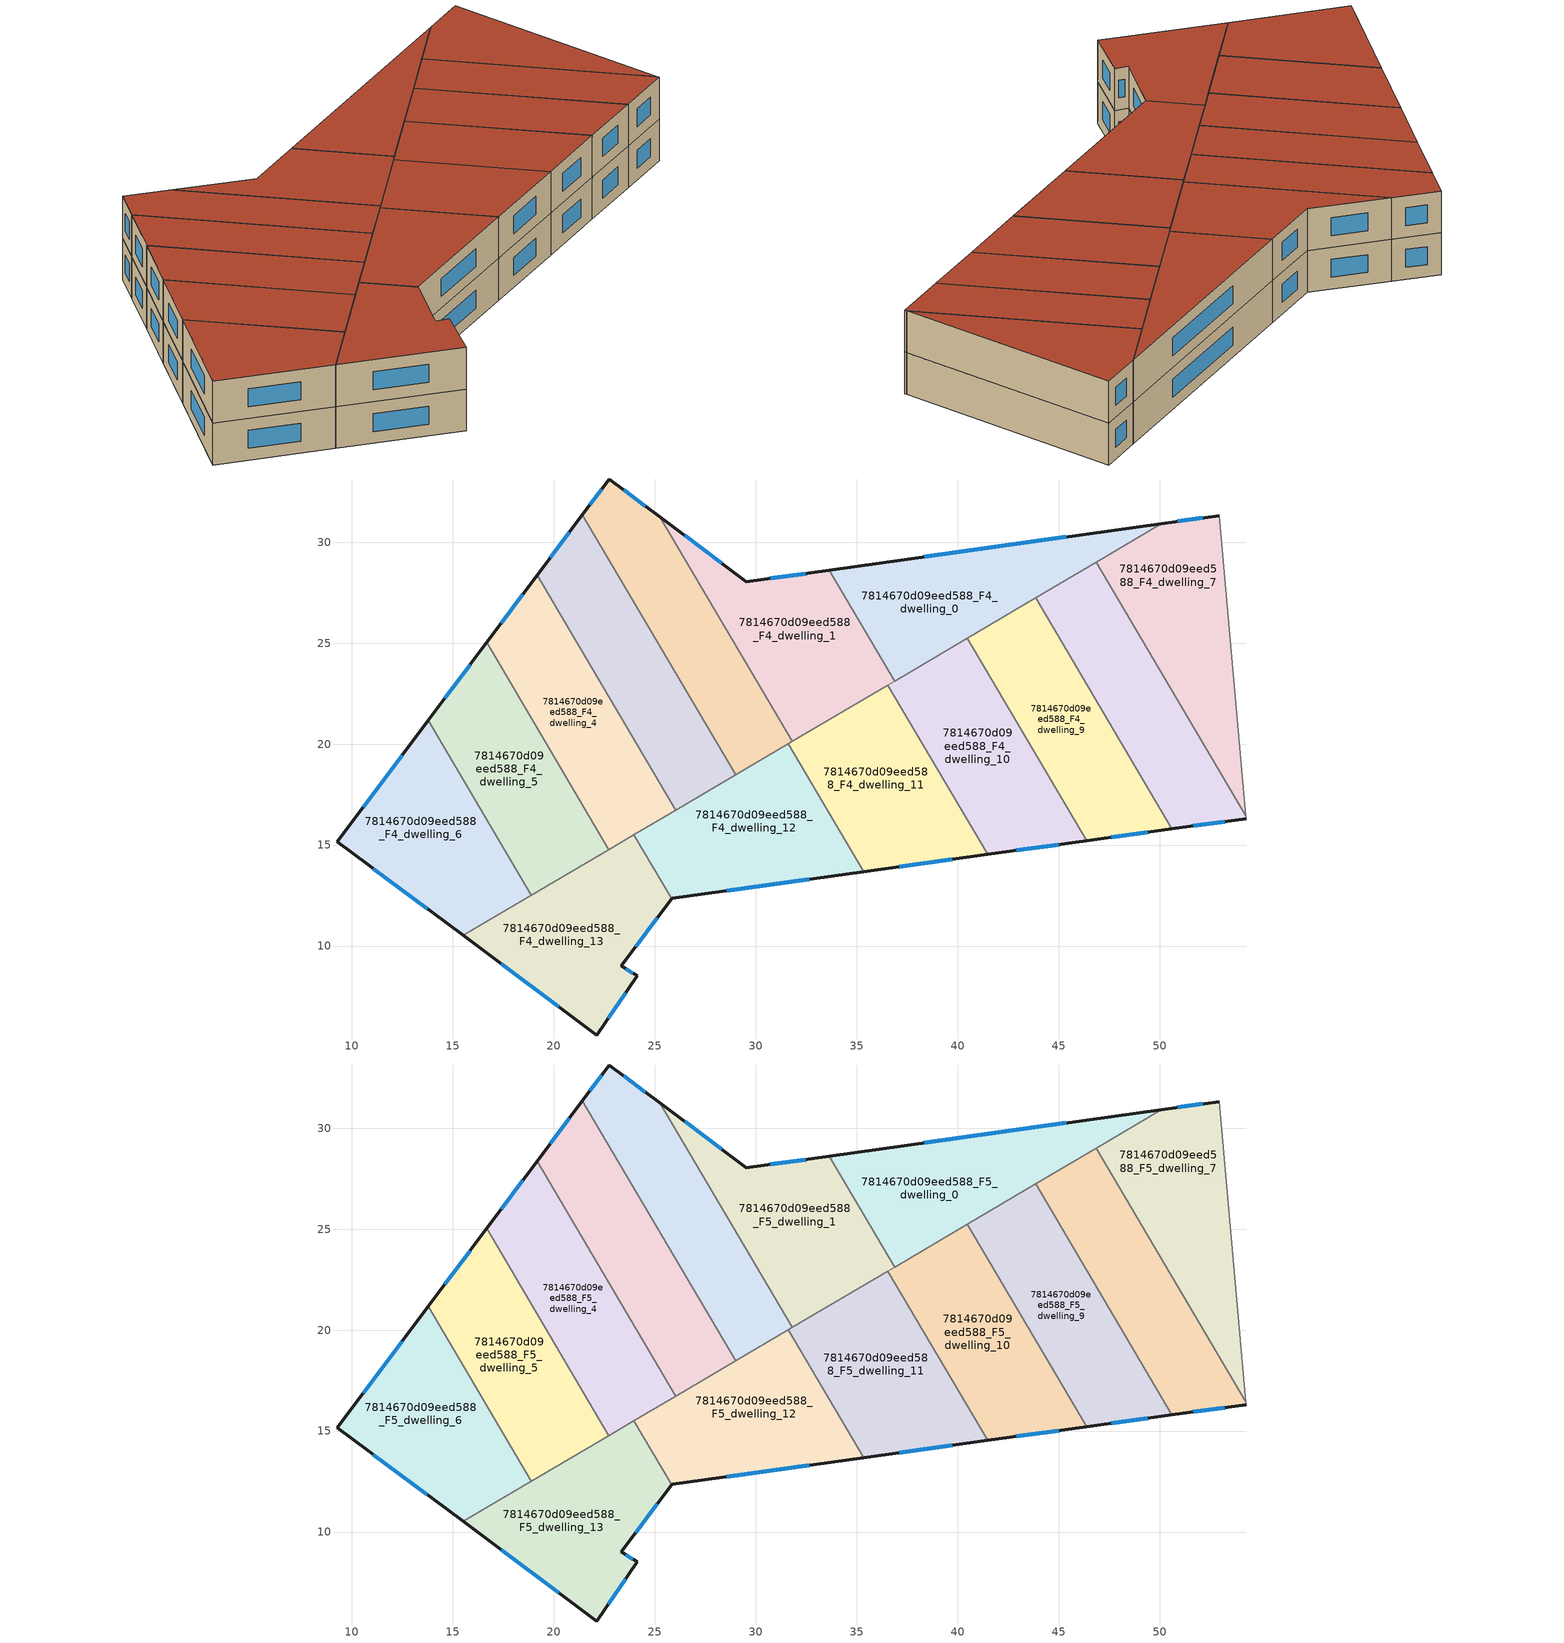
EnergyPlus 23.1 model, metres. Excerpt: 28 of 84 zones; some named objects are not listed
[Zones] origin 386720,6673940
7814670d09eed588_F4_dwelling_0
 floor to 7814670d09eed588_F3_dwelling_0 (EU_floor_Construction): 50.09,30.92 36.88,23.12 33.64,28.62 z12
 wall outside (EU_wall_Construction): 50.09,30.92 33.64,28.62 z12:15
 wall to 7814670d09eed588_F4_dwelling_1 (EU_wall_Construction): 33.64,28.62 36.88,23.12 z12:15
 wall to 7814670d09eed588_F4_dwelling_10 (EU_wall_Construction): 36.88,23.12 40.48,25.25 z12:15
 wall to 7814670d09eed588_F4_dwelling_7 (EU_wall_Construction): 46.87,29.02 50.09,30.92 z12:15
 wall to 7814670d09eed588_F4_dwelling_8 (EU_wall_Construction): 43.86,27.25 46.87,29.02 z12:15
 wall to 7814670d09eed588_F4_dwelling_9 (EU_wall_Construction): 40.48,25.25 43.86,27.25 z12:15
 window (EU_Window_Construction): 45.39,30.26 38.34,29.27 z12.86:14.14
7814670d09eed588_F4_dwelling_1
 floor to 7814670d09eed588_F3_dwelling_1 (EU_floor_Construction): 33.64,28.62 36.88,23.12 31.81,20.14 25.25,31.25 29.54,28.04 z12
 wall outside (EU_wall_Construction): 33.64,28.62 29.54,28.04 25.25,31.25 z12:15
 wall to 7814670d09eed588_F4_dwelling_2 (EU_wall_Construction): 25.25,31.25 31.81,20.14 z12:15
 wall to 7814670d09eed588_F4_dwelling_11 (EU_wall_Construction): 31.81,20.14 36.54,22.93 z12:15
 wall to 7814670d09eed588_F4_dwelling_10 (EU_wall_Construction): 36.55,22.93 36.88,23.12 z12:15
 window (EU_Window_Construction): 28.32,28.96 26.48,30.34 / 32.47,28.45 30.71,28.21 z12.86:14.14
7814670d09eed588_F4_dwelling_10
 floor to 7814670d09eed588_F3_dwelling_10 (EU_floor_Construction): 40.48,25.25 46.4,15.22 41.49,14.54 36.54,22.93 z12
 wall outside (EU_wall_Construction): 41.49,14.54 46.4,15.22 z12:15
 wall to 7814670d09eed588_F4_dwelling_11 (EU_wall_Construction): 36.54,22.93 41.49,14.54 z12:15
 wall to 7814670d09eed588_F4_dwelling_9 (EU_wall_Construction): 46.4,15.22 40.48,25.25 z12:15
 window (EU_Window_Construction): 42.9,14.73 45,15.02 z12.86:14.14
7814670d09eed588_F4_dwelling_11
 floor to 7814670d09eed588_F3_dwelling_11 (EU_floor_Construction): 36.54,22.93 41.49,14.54 35.36,13.69 31.62,20.02 z12
 wall outside (EU_wall_Construction): 35.36,13.69 41.49,14.54 z12:15
 wall to 7814670d09eed588_F4_dwelling_12 (EU_wall_Construction): 31.62,20.02 35.36,13.69 z12:15
 wall to 7814670d09eed588_F4_dwelling_2 (EU_wall_Construction): 31.81,20.14 31.62,20.02 z12:15
 window (EU_Window_Construction): 37.11,13.93 39.74,14.3 z12.86:14.14
7814670d09eed588_F4_dwelling_12
 floor to 7814670d09eed588_F3_dwelling_12 (EU_floor_Construction): 31.62,20.02 35.36,13.69 25.86,12.37 25.83,12.34 23.96,15.51 z12
 wall outside (EU_wall_Construction): 25.83,12.34 25.86,12.37 35.36,13.69 z12:15
 wall to 7814670d09eed588_F4_dwelling_13 (EU_wall_Construction): 23.96,15.51 25.83,12.34 z12:15
 wall to 7814670d09eed588_F4_dwelling_3 (EU_wall_Construction): 29,18.48 26.04,16.73 z12:15
 wall to 7814670d09eed588_F4_dwelling_2 (EU_wall_Construction): 31.62,20.02 29,18.48 z12:15
 wall to 7814670d09eed588_F4_dwelling_4 (EU_wall_Construction): 26.04,16.73 23.96,15.51 z12:15
 window (EU_Window_Construction): 28.57,12.75 32.64,13.31 z12.86:14.14
7814670d09eed588_F4_dwelling_13
 floor to 7814670d09eed588_F3_dwelling_13 (EU_floor_Construction): 23.96,15.51 25.83,12.34 23.35,9.02 24.13,8.52 22.14,5.59 15.51,10.52 z12
 wall outside (EU_wall_Construction): 15.51,10.52 22.14,5.59 24.13,8.52 23.35,9.02 25.83,12.34 z12:15
 wall to 7814670d09eed588_F4_dwelling_5 (EU_wall_Construction): 22.73,14.78 18.89,12.52 z12:15
 wall to 7814670d09eed588_F4_dwelling_6 (EU_wall_Construction): 18.89,12.52 15.51,10.52 z12:15
 wall to 7814670d09eed588_F4_dwelling_4 (EU_wall_Construction): 23.96,15.51 22.73,14.78 z12:15
 window (EU_Window_Construction): 24.06,9.97 25.12,11.39 / 23.91,8.66 23.57,8.88 / 22.71,6.43 23.56,7.69 / 17.41,9.11 20.24,7 z12.86:14.14
7814670d09eed588_F4_dwelling_2
 floor to 7814670d09eed588_F3_dwelling_2 (EU_floor_Construction): 25.25,31.25 31.81,20.14 29,18.48 21.41,31.35 22.74,33.13 z12
 wall outside (EU_wall_Construction): 25.25,31.25 22.74,33.13 21.41,31.35 z12:15
 wall to 7814670d09eed588_F4_dwelling_3 (EU_wall_Construction): 21.41,31.35 29,18.48 z12:15
 window (EU_Window_Construction): 22.36,32.62 21.79,31.86 / 24.53,31.79 23.46,32.6 z12.86:14.14
7814670d09eed588_F4_dwelling_3
 floor to 7814670d09eed588_F3_dwelling_3 (EU_floor_Construction): 21.41,31.35 29,18.48 26.04,16.73 19.17,28.37 z12
 wall outside (EU_wall_Construction): 21.41,31.35 19.17,28.37 z12:15
 wall to 7814670d09eed588_F4_dwelling_4 (EU_wall_Construction): 19.17,28.37 26.04,16.73 z12:15
 window (EU_Window_Construction): 20.77,30.5 19.81,29.22 z12.86:14.14
7814670d09eed588_F4_dwelling_4
 floor to 7814670d09eed588_F3_dwelling_4 (EU_floor_Construction): 19.17,28.37 26.04,16.73 22.73,14.78 16.68,25.04 z12
 wall outside (EU_wall_Construction): 19.17,28.37 16.68,25.04 z12:15
 wall to 7814670d09eed588_F4_dwelling_5 (EU_wall_Construction): 16.68,25.04 22.73,14.78 z12:15
 window (EU_Window_Construction): 18.46,27.42 17.39,25.99 z12.86:14.14
7814670d09eed588_F4_dwelling_5
 floor to 7814670d09eed588_F3_dwelling_5 (EU_floor_Construction): 16.68,25.04 22.73,14.78 18.89,12.52 13.78,21.18 z12
 wall outside (EU_wall_Construction): 16.68,25.04 13.78,21.18 z12:15
 wall to 7814670d09eed588_F4_dwelling_6 (EU_wall_Construction): 13.78,21.18 18.89,12.52 z12:15
 window (EU_Window_Construction): 15.85,23.93 14.61,22.28 z12.86:14.14
7814670d09eed588_F4_dwelling_6
 floor to 7814670d09eed588_F3_dwelling_6 (EU_floor_Construction): 13.78,21.18 18.89,12.52 15.51,10.52 9.28,15.17 z12
 wall outside (EU_wall_Construction): 13.78,21.18 9.28,15.17 15.51,10.52 z12:15
 window (EU_Window_Construction): 11.06,13.84 13.73,11.85 / 12.5,19.46 10.57,16.88 z12.86:14.14
7814670d09eed588_F4_dwelling_7
 floor to 7814670d09eed588_F3_dwelling_7 (EU_floor_Construction): 52.96,31.32 54.28,16.45 46.87,29.02 50.09,30.92 z12
 wall outside (EU_wall_Construction): 52.96,31.32 50.09,30.92 z12:15
 wall to 7814670d09eed588_F4_dwelling_8 (EU_wall_Construction): 46.87,29.02 54.28,16.45 z12:15
 wall adiabatic (EU_wall_Construction): 54.28,16.45 52.96,31.32 z12:15
 window (EU_Window_Construction): 52.14,31.21 50.91,31.04 z12.86:14.14
7814670d09eed588_F4_dwelling_8
 floor to 7814670d09eed588_F3_dwelling_8 (EU_floor_Construction): 46.87,29.02 54.28,16.45 54.29,16.31 50.61,15.8 43.86,27.25 z12
 wall outside (EU_wall_Construction): 50.61,15.8 54.29,16.31 z12:15
 wall to 7814670d09eed588_F4_dwelling_9 (EU_wall_Construction): 43.86,27.25 50.61,15.8 z12:15
 wall adiabatic (EU_wall_Construction): 54.29,16.31 54.28,16.45 z12:15
 window (EU_Window_Construction): 51.66,15.95 53.24,16.17 z12.86:14.14
7814670d09eed588_F4_dwelling_9
 floor to 7814670d09eed588_F3_dwelling_9 (EU_floor_Construction): 43.86,27.25 50.61,15.8 46.4,15.22 40.48,25.25 z12
 wall outside (EU_wall_Construction): 46.4,15.22 50.61,15.8 z12:15
 window (EU_Window_Construction): 47.6,15.39 49.41,15.64 z12.86:14.14
7814670d09eed588_F5_dwelling_0
 floor to 7814670d09eed588_F4_dwelling_0 (EU_floor_Construction): 50.09,30.92 36.88,23.12 33.64,28.62 z15
 wall outside (EU_wall_Construction): 50.09,30.92 33.64,28.62 z15:18
 wall to 7814670d09eed588_F5_dwelling_1 (EU_wall_Construction): 33.64,28.62 36.88,23.12 z15:18
 wall to 7814670d09eed588_F5_dwelling_10 (EU_wall_Construction): 36.88,23.12 40.48,25.25 z15:18
 wall to 7814670d09eed588_F5_dwelling_7 (EU_wall_Construction): 46.87,29.02 50.09,30.92 z15:18
 wall to 7814670d09eed588_F5_dwelling_8 (EU_wall_Construction): 43.86,27.25 46.87,29.02 z15:18
 wall to 7814670d09eed588_F5_dwelling_9 (EU_wall_Construction): 40.48,25.25 43.86,27.25 z15:18
 window (EU_Window_Construction): 45.39,30.26 38.34,29.27 z15.86:17.14
 roof outside (EU_roof_Construction): 50.09,30.92 33.64,28.62 36.88,23.12 z18
7814670d09eed588_F5_dwelling_1
 floor to 7814670d09eed588_F4_dwelling_1 (EU_floor_Construction): 33.64,28.62 36.88,23.12 31.81,20.14 25.25,31.25 29.54,28.04 z15
 wall outside (EU_wall_Construction): 33.64,28.62 29.54,28.04 25.25,31.25 z15:18
 wall to 7814670d09eed588_F5_dwelling_2 (EU_wall_Construction): 25.25,31.25 31.81,20.14 z15:18
 wall to 7814670d09eed588_F5_dwelling_11 (EU_wall_Construction): 31.81,20.14 36.54,22.93 z15:18
 wall to 7814670d09eed588_F5_dwelling_10 (EU_wall_Construction): 36.55,22.93 36.88,23.12 z15:18
 window (EU_Window_Construction): 28.32,28.96 26.48,30.34 / 32.47,28.45 30.71,28.21 z15.86:17.14
 roof outside (EU_roof_Construction): 36.88,23.12 33.64,28.62 29.54,28.04 25.25,31.25 31.81,20.14 z18
7814670d09eed588_F5_dwelling_10
 floor to 7814670d09eed588_F4_dwelling_10 (EU_floor_Construction): 40.48,25.25 46.4,15.22 41.49,14.54 36.54,22.93 z15
 wall outside (EU_wall_Construction): 41.49,14.54 46.4,15.22 z15:18
 wall to 7814670d09eed588_F5_dwelling_11 (EU_wall_Construction): 36.54,22.93 41.49,14.54 z15:18
 wall to 7814670d09eed588_F5_dwelling_9 (EU_wall_Construction): 46.4,15.22 40.48,25.25 z15:18
 window (EU_Window_Construction): 42.9,14.73 45,15.02 z15.86:17.14
 roof outside (EU_roof_Construction): 46.4,15.22 40.48,25.25 36.54,22.93 41.49,14.54 z18
7814670d09eed588_F5_dwelling_11
 floor to 7814670d09eed588_F4_dwelling_11 (EU_floor_Construction): 36.54,22.93 41.49,14.54 35.36,13.69 31.62,20.02 z15
 wall outside (EU_wall_Construction): 35.36,13.69 41.49,14.54 z15:18
 wall to 7814670d09eed588_F5_dwelling_12 (EU_wall_Construction): 31.62,20.02 35.36,13.69 z15:18
 wall to 7814670d09eed588_F5_dwelling_2 (EU_wall_Construction): 31.81,20.14 31.62,20.02 z15:18
 window (EU_Window_Construction): 37.11,13.93 39.74,14.3 z15.86:17.14
 roof outside (EU_roof_Construction): 41.49,14.54 36.54,22.93 31.62,20.02 35.36,13.69 z18
7814670d09eed588_F5_dwelling_12
 floor to 7814670d09eed588_F4_dwelling_12 (EU_floor_Construction): 31.62,20.02 35.36,13.69 25.86,12.37 25.83,12.34 23.96,15.51 z15
 wall outside (EU_wall_Construction): 25.83,12.34 25.86,12.37 35.36,13.69 z15:18
 wall to 7814670d09eed588_F5_dwelling_13 (EU_wall_Construction): 23.96,15.51 25.83,12.34 z15:18
 wall to 7814670d09eed588_F5_dwelling_3 (EU_wall_Construction): 29,18.48 26.04,16.73 z15:18
 wall to 7814670d09eed588_F5_dwelling_2 (EU_wall_Construction): 31.62,20.02 29,18.48 z15:18
 wall to 7814670d09eed588_F5_dwelling_4 (EU_wall_Construction): 26.04,16.73 23.96,15.51 z15:18
 window (EU_Window_Construction): 28.57,12.75 32.64,13.31 z15.86:17.14
 roof outside (EU_roof_Construction): 35.36,13.69 31.62,20.02 23.96,15.51 25.83,12.34 25.86,12.37 z18
7814670d09eed588_F5_dwelling_13
 floor to 7814670d09eed588_F4_dwelling_13 (EU_floor_Construction): 23.96,15.51 25.83,12.34 23.35,9.02 24.13,8.52 22.14,5.59 15.51,10.52 z15
 wall outside (EU_wall_Construction): 15.51,10.52 22.14,5.59 24.13,8.52 23.35,9.02 25.83,12.34 z15:18
 wall to 7814670d09eed588_F5_dwelling_5 (EU_wall_Construction): 22.73,14.78 18.89,12.52 z15:18
 wall to 7814670d09eed588_F5_dwelling_6 (EU_wall_Construction): 18.89,12.52 15.51,10.52 z15:18
 wall to 7814670d09eed588_F5_dwelling_4 (EU_wall_Construction): 23.96,15.51 22.73,14.78 z15:18
 window (EU_Window_Construction): 24.06,9.97 25.12,11.39 / 23.91,8.66 23.57,8.88 / 22.71,6.43 23.56,7.69 / 17.41,9.11 20.24,7 z15.86:17.14
 roof outside (EU_roof_Construction): 24.13,8.52 23.35,9.02 25.83,12.34 23.96,15.51 15.51,10.52 22.14,5.59 z18
7814670d09eed588_F5_dwelling_2
 floor to 7814670d09eed588_F4_dwelling_2 (EU_floor_Construction): 25.25,31.25 31.81,20.14 29,18.48 21.41,31.35 22.74,33.13 z15
 wall outside (EU_wall_Construction): 25.25,31.25 22.74,33.13 21.41,31.35 z15:18
 wall to 7814670d09eed588_F5_dwelling_3 (EU_wall_Construction): 21.41,31.35 29,18.48 z15:18
 window (EU_Window_Construction): 22.36,32.62 21.79,31.86 / 24.53,31.79 23.46,32.6 z15.86:17.14
 roof outside (EU_roof_Construction): 31.81,20.14 25.25,31.25 22.74,33.13 21.41,31.35 29,18.48 z18
7814670d09eed588_F5_dwelling_3
 floor to 7814670d09eed588_F4_dwelling_3 (EU_floor_Construction): 21.41,31.35 29,18.48 26.04,16.73 19.17,28.37 z15
 wall outside (EU_wall_Construction): 21.41,31.35 19.17,28.37 z15:18
 wall to 7814670d09eed588_F5_dwelling_4 (EU_wall_Construction): 19.17,28.37 26.04,16.73 z15:18
 window (EU_Window_Construction): 20.77,30.5 19.81,29.22 z15.86:17.14
 roof outside (EU_roof_Construction): 29,18.48 21.41,31.35 19.17,28.37 26.04,16.73 z18
7814670d09eed588_F5_dwelling_4
 floor to 7814670d09eed588_F4_dwelling_4 (EU_floor_Construction): 19.17,28.37 26.04,16.73 22.73,14.78 16.68,25.04 z15
 wall outside (EU_wall_Construction): 19.17,28.37 16.68,25.04 z15:18
 wall to 7814670d09eed588_F5_dwelling_5 (EU_wall_Construction): 16.68,25.04 22.73,14.78 z15:18
 window (EU_Window_Construction): 18.46,27.42 17.39,25.99 z15.86:17.14
 roof outside (EU_roof_Construction): 26.04,16.73 19.17,28.37 16.68,25.04 22.73,14.78 z18
7814670d09eed588_F5_dwelling_5
 floor to 7814670d09eed588_F4_dwelling_5 (EU_floor_Construction): 16.68,25.04 22.73,14.78 18.89,12.52 13.78,21.18 z15
 wall outside (EU_wall_Construction): 16.68,25.04 13.78,21.18 z15:18
 wall to 7814670d09eed588_F5_dwelling_6 (EU_wall_Construction): 13.78,21.18 18.89,12.52 z15:18
 window (EU_Window_Construction): 15.85,23.93 14.61,22.28 z15.86:17.14
 roof outside (EU_roof_Construction): 22.73,14.78 16.68,25.04 13.78,21.18 18.89,12.52 z18
7814670d09eed588_F5_dwelling_6
 floor to 7814670d09eed588_F4_dwelling_6 (EU_floor_Construction): 13.78,21.18 18.89,12.52 15.51,10.52 9.28,15.17 z15
 wall outside (EU_wall_Construction): 13.78,21.18 9.28,15.17 15.51,10.52 z15:18
 window (EU_Window_Construction): 11.06,13.84 13.73,11.85 / 12.5,19.46 10.57,16.88 z15.86:17.14
 roof outside (EU_roof_Construction): 18.89,12.52 13.78,21.18 9.28,15.17 15.51,10.52 z18
7814670d09eed588_F5_dwelling_7
 floor to 7814670d09eed588_F4_dwelling_7 (EU_floor_Construction): 52.96,31.32 54.28,16.45 46.87,29.02 50.09,30.92 z15
 wall outside (EU_wall_Construction): 52.96,31.32 50.09,30.92 z15:18
 wall to 7814670d09eed588_F5_dwelling_8 (EU_wall_Construction): 46.87,29.02 54.28,16.45 z15:18
 wall adiabatic (EU_wall_Construction): 54.28,16.45 52.96,31.32 z15:18
 window (EU_Window_Construction): 52.14,31.21 50.91,31.04 z15.86:17.14
 roof outside (EU_roof_Construction): 54.28,16.45 52.96,31.32 50.09,30.92 46.87,29.02 z18
7814670d09eed588_F5_dwelling_8
 floor to 7814670d09eed588_F4_dwelling_8 (EU_floor_Construction): 46.87,29.02 54.28,16.45 54.29,16.31 50.61,15.8 43.86,27.25 z15
 wall outside (EU_wall_Construction): 50.61,15.8 54.29,16.31 z15:18
 wall to 7814670d09eed588_F5_dwelling_9 (EU_wall_Construction): 43.86,27.25 50.61,15.8 z15:18
 wall adiabatic (EU_wall_Construction): 54.29,16.31 54.28,16.45 z15:18
 window (EU_Window_Construction): 51.66,15.95 53.24,16.17 z15.86:17.14
 roof outside (EU_roof_Construction): 54.29,16.31 54.28,16.45 46.87,29.02 43.86,27.25 50.61,15.8 z18
7814670d09eed588_F5_dwelling_9
 floor to 7814670d09eed588_F4_dwelling_9 (EU_floor_Construction): 43.86,27.25 50.61,15.8 46.4,15.22 40.48,25.25 z15
 wall outside (EU_wall_Construction): 46.4,15.22 50.61,15.8 z15:18
 window (EU_Window_Construction): 47.6,15.39 49.41,15.64 z15.86:17.14
 roof outside (EU_roof_Construction): 50.61,15.8 43.86,27.25 40.48,25.25 46.4,15.22 z18
[Building]
EU S2 Campaign: North Axis=0; Terrain=City; Solar Distribution=FullExterior
[Site:Location]
Helsinki-Vantaa.AP: Latitude=60.317; Longitude=24.963; Time Zone=2; Elevation=54.6
[SizingPeriod:WeatherFileDays]
AnnualSizingPeriod: Begin Month=1; Begin Day of Month=1; End Month=12; End Day of Month=31; Day of Week for Start Day=Monday; Use Weather File Daylight Saving Period=No; Use Weather File Rain and Snow Indicators=No
[MATERIAL]
EU_InternalMass_Material: Roughness=MediumRough; Thickness=0.1; Conductivity=1; Density=1800; Specific Heat=900; Thermal Absorptance=0.9; Solar Absorptance=0.7; Visible Absorptance=0.7
[MATERIAL:NOMASS] Roughness=MediumRough; Thermal Absorptance=0.9; Solar Absorptance=0.7; Visible Absorptance=0.7
Name | Thermal Resistance
EU_wall_NoMass | 1.10183
EU_roof_NoMass; EU_floor_NoMass | 1.70606
[WINDOWMATERIAL:SIMPLEGLAZINGSYSTEM]
EU_Window_SimpleGlazing: UFactor=3.11035; Solar Heat Gain Coefficient=0.8; Visible Transmittance=0.8
[CONSTRUCTION]
EU_wall_Construction: EU_wall_NoMass
EU_roof_Construction: EU_roof_NoMass
EU_floor_Construction: EU_floor_NoMass
EU_Window_Construction: EU_Window_SimpleGlazing
EU_InternalMass_Construction: EU_InternalMass_Material
[ZONE] Type=1; Multiplier=1; Ceiling Height=autocalculate; Floor Area=autocalculate; Part of Total Floor Area=Yes
Name | Volume
7814670d09eed588_F4_dwelling_0; 7814670d09eed588_F5_dwelling_0; 7814670d09eed588_F4_dwelling_3; 7814670d09eed588_F5_dwelling_3; 7814670d09eed588_F4_dwelling_7; 7814670d09eed588_F5_dwelling_7; 7814670d09eed588_F4_dwelling_9; 7814670d09eed588_F5_dwelling_9 | 146.71
7814670d09eed588_F4_dwelling_1; 7814670d09eed588_F5_dwelling_1 | 146.712
7814670d09eed588_F4_dwelling_10; 7814670d09eed588_F5_dwelling_10 | 146.72
7814670d09eed588_F4_dwelling_11; 7814670d09eed588_F5_dwelling_11; 7814670d09eed588_F4_dwelling_12; 7814670d09eed588_F5_dwelling_12 | 146.706
7814670d09eed588_F4_dwelling_13; 7814670d09eed588_F5_dwelling_13 | 146.698
7814670d09eed588_F4_dwelling_2; 7814670d09eed588_F5_dwelling_2 | 146.734
7814670d09eed588_F4_dwelling_4; 7814670d09eed588_F5_dwelling_4 | 146.689
7814670d09eed588_F4_dwelling_5; 7814670d09eed588_F5_dwelling_5 | 146.711
7814670d09eed588_F4_dwelling_6; 7814670d09eed588_F5_dwelling_6 | 146.733
7814670d09eed588_F4_dwelling_8; 7814670d09eed588_F5_dwelling_8 | 146.687
[INTERNALMASS] Construction=EU_InternalMass_Construction
Name | Zone or ZoneList | Surface Area
7814670d09eed588_F4_dwelling_0_EU_InternalMass | 7814670d09eed588_F4_dwelling_0 | 48.9035
7814670d09eed588_F4_dwelling_1_EU_InternalMass | 7814670d09eed588_F4_dwelling_1 | 48.9041
7814670d09eed588_F4_dwelling_2_EU_InternalMass | 7814670d09eed588_F4_dwelling_2 | 48.9112
7814670d09eed588_F4_dwelling_3_EU_InternalMass | 7814670d09eed588_F4_dwelling_3 | 48.9034
7814670d09eed588_F4_dwelling_4_EU_InternalMass | 7814670d09eed588_F4_dwelling_4 | 48.8963
7814670d09eed588_F4_dwelling_5_EU_InternalMass | 7814670d09eed588_F4_dwelling_5 | 48.9037
7814670d09eed588_F4_dwelling_6_EU_InternalMass | 7814670d09eed588_F4_dwelling_6 | 48.9109
7814670d09eed588_F4_dwelling_7_EU_InternalMass | 7814670d09eed588_F4_dwelling_7 | 48.9032
7814670d09eed588_F4_dwelling_8_EU_InternalMass | 7814670d09eed588_F4_dwelling_8 | 48.8957
7814670d09eed588_F4_dwelling_9_EU_InternalMass | 7814670d09eed588_F4_dwelling_9 | 48.9032
7814670d09eed588_F4_dwelling_10_EU_InternalMass | 7814670d09eed588_F4_dwelling_10 | 48.9065
7814670d09eed588_F4_dwelling_11_EU_InternalMass | 7814670d09eed588_F4_dwelling_11 | 48.9019
7814670d09eed588_F4_dwelling_12_EU_InternalMass | 7814670d09eed588_F4_dwelling_12 | 48.9023
7814670d09eed588_F4_dwelling_13_EU_InternalMass | 7814670d09eed588_F4_dwelling_13 | 48.8988
7814670d09eed588_F5_dwelling_0_EU_InternalMass | 7814670d09eed588_F5_dwelling_0 | 48.9035
7814670d09eed588_F5_dwelling_1_EU_InternalMass | 7814670d09eed588_F5_dwelling_1 | 48.9041
7814670d09eed588_F5_dwelling_2_EU_InternalMass | 7814670d09eed588_F5_dwelling_2 | 48.9112
7814670d09eed588_F5_dwelling_3_EU_InternalMass | 7814670d09eed588_F5_dwelling_3 | 48.9034
7814670d09eed588_F5_dwelling_4_EU_InternalMass | 7814670d09eed588_F5_dwelling_4 | 48.8963
7814670d09eed588_F5_dwelling_5_EU_InternalMass | 7814670d09eed588_F5_dwelling_5 | 48.9037
7814670d09eed588_F5_dwelling_6_EU_InternalMass | 7814670d09eed588_F5_dwelling_6 | 48.9109
7814670d09eed588_F5_dwelling_7_EU_InternalMass | 7814670d09eed588_F5_dwelling_7 | 48.9032
7814670d09eed588_F5_dwelling_8_EU_InternalMass | 7814670d09eed588_F5_dwelling_8 | 48.8957
7814670d09eed588_F5_dwelling_9_EU_InternalMass | 7814670d09eed588_F5_dwelling_9 | 48.9032
7814670d09eed588_F5_dwelling_10_EU_InternalMass | 7814670d09eed588_F5_dwelling_10 | 48.9065
7814670d09eed588_F5_dwelling_11_EU_InternalMass | 7814670d09eed588_F5_dwelling_11 | 48.9019
7814670d09eed588_F5_dwelling_12_EU_InternalMass | 7814670d09eed588_F5_dwelling_12 | 48.9023
7814670d09eed588_F5_dwelling_13_EU_InternalMass | 7814670d09eed588_F5_dwelling_13 | 48.8988
[OTHEREQUIPMENT] Fuel Type=Electricity; Design Level Calculation Method=Watts/Area; Power per Zone Floor Area=1; Fraction Latent=0; Fraction Radiant=0; Fraction Lost=0; Carbon Dioxide Generation Rate=0; EndUse Subcategory=EU_Step8_InternalGains
Name | Zone or ZoneList or Space or SpaceList | Schedule
EU_Step8_InternalGain_7814670d09eed588_F4_dwelling_0_f000 | 7814670d09eed588_F4_dwelling_0 | EU_Step8_GainSchedule_7814670d09eed588_F4_dwelling_0_f000
EU_Step8_InternalGain_7814670d09eed588_F4_dwelling_1_f000 | 7814670d09eed588_F4_dwelling_1 | EU_Step8_GainSchedule_7814670d09eed588_F4_dwelling_1_f000
EU_Step8_InternalGain_7814670d09eed588_F4_dwelling_2_f000 | 7814670d09eed588_F4_dwelling_2 | EU_Step8_GainSchedule_7814670d09eed588_F4_dwelling_2_f000
EU_Step8_InternalGain_7814670d09eed588_F4_dwelling_3_f000 | 7814670d09eed588_F4_dwelling_3 | EU_Step8_GainSchedule_7814670d09eed588_F4_dwelling_3_f000
EU_Step8_InternalGain_7814670d09eed588_F4_dwelling_4_f000 | 7814670d09eed588_F4_dwelling_4 | EU_Step8_GainSchedule_7814670d09eed588_F4_dwelling_4_f000
EU_Step8_InternalGain_7814670d09eed588_F4_dwelling_5_f000 | 7814670d09eed588_F4_dwelling_5 | EU_Step8_GainSchedule_7814670d09eed588_F4_dwelling_5_f000
EU_Step8_InternalGain_7814670d09eed588_F4_dwelling_6_f000 | 7814670d09eed588_F4_dwelling_6 | EU_Step8_GainSchedule_7814670d09eed588_F4_dwelling_6_f000
EU_Step8_InternalGain_7814670d09eed588_F4_dwelling_7_f000 | 7814670d09eed588_F4_dwelling_7 | EU_Step8_GainSchedule_7814670d09eed588_F4_dwelling_7_f000
EU_Step8_InternalGain_7814670d09eed588_F4_dwelling_8_f000 | 7814670d09eed588_F4_dwelling_8 | EU_Step8_GainSchedule_7814670d09eed588_F4_dwelling_8_f000
EU_Step8_InternalGain_7814670d09eed588_F4_dwelling_9_f000 | 7814670d09eed588_F4_dwelling_9 | EU_Step8_GainSchedule_7814670d09eed588_F4_dwelling_9_f000
EU_Step8_InternalGain_7814670d09eed588_F4_dwelling_10_f000 | 7814670d09eed588_F4_dwelling_10 | EU_Step8_GainSchedule_7814670d09eed588_F4_dwelling_10_f000
EU_Step8_InternalGain_7814670d09eed588_F4_dwelling_11_f000 | 7814670d09eed588_F4_dwelling_11 | EU_Step8_GainSchedule_7814670d09eed588_F4_dwelling_11_f000
EU_Step8_InternalGain_7814670d09eed588_F4_dwelling_12_f000 | 7814670d09eed588_F4_dwelling_12 | EU_Step8_GainSchedule_7814670d09eed588_F4_dwelling_12_f000
EU_Step8_InternalGain_7814670d09eed588_F4_dwelling_13_f000 | 7814670d09eed588_F4_dwelling_13 | EU_Step8_GainSchedule_7814670d09eed588_F4_dwelling_13_f000
EU_Step8_InternalGain_7814670d09eed588_F5_dwelling_0_f000 | 7814670d09eed588_F5_dwelling_0 | EU_Step8_GainSchedule_7814670d09eed588_F5_dwelling_0_f000
EU_Step8_InternalGain_7814670d09eed588_F5_dwelling_1_f000 | 7814670d09eed588_F5_dwelling_1 | EU_Step8_GainSchedule_7814670d09eed588_F5_dwelling_1_f000
EU_Step8_InternalGain_7814670d09eed588_F5_dwelling_2_f000 | 7814670d09eed588_F5_dwelling_2 | EU_Step8_GainSchedule_7814670d09eed588_F5_dwelling_2_f000
EU_Step8_InternalGain_7814670d09eed588_F5_dwelling_3_f000 | 7814670d09eed588_F5_dwelling_3 | EU_Step8_GainSchedule_7814670d09eed588_F5_dwelling_3_f000
EU_Step8_InternalGain_7814670d09eed588_F5_dwelling_4_f000 | 7814670d09eed588_F5_dwelling_4 | EU_Step8_GainSchedule_7814670d09eed588_F5_dwelling_4_f000
EU_Step8_InternalGain_7814670d09eed588_F5_dwelling_5_f000 | 7814670d09eed588_F5_dwelling_5 | EU_Step8_GainSchedule_7814670d09eed588_F5_dwelling_5_f000
EU_Step8_InternalGain_7814670d09eed588_F5_dwelling_6_f000 | 7814670d09eed588_F5_dwelling_6 | EU_Step8_GainSchedule_7814670d09eed588_F5_dwelling_6_f000
EU_Step8_InternalGain_7814670d09eed588_F5_dwelling_7_f000 | 7814670d09eed588_F5_dwelling_7 | EU_Step8_GainSchedule_7814670d09eed588_F5_dwelling_7_f000
EU_Step8_InternalGain_7814670d09eed588_F5_dwelling_8_f000 | 7814670d09eed588_F5_dwelling_8 | EU_Step8_GainSchedule_7814670d09eed588_F5_dwelling_8_f000
EU_Step8_InternalGain_7814670d09eed588_F5_dwelling_9_f000 | 7814670d09eed588_F5_dwelling_9 | EU_Step8_GainSchedule_7814670d09eed588_F5_dwelling_9_f000
EU_Step8_InternalGain_7814670d09eed588_F5_dwelling_10_f000 | 7814670d09eed588_F5_dwelling_10 | EU_Step8_GainSchedule_7814670d09eed588_F5_dwelling_10_f000
EU_Step8_InternalGain_7814670d09eed588_F5_dwelling_11_f000 | 7814670d09eed588_F5_dwelling_11 | EU_Step8_GainSchedule_7814670d09eed588_F5_dwelling_11_f000
EU_Step8_InternalGain_7814670d09eed588_F5_dwelling_12_f000 | 7814670d09eed588_F5_dwelling_12 | EU_Step8_GainSchedule_7814670d09eed588_F5_dwelling_12_f000
EU_Step8_InternalGain_7814670d09eed588_F5_dwelling_13_f000 | 7814670d09eed588_F5_dwelling_13 | EU_Step8_GainSchedule_7814670d09eed588_F5_dwelling_13_f000
[ZONEVENTILATION:DESIGNFLOWRATE] Schedule=EU_AlwaysOn; Design Flow Rate Calculation Method=AirChanges/Hour; Air Changes per Hour=0.756316; Ventilation Type=Natural; Fan Pressure Rise=0; Fan Total Efficiency=1; Constant Term Coefficient=1; Temperature Term Coefficient=0; Velocity Term Coefficient=0; Velocity Squared Term Coefficient=0; Minimum Indoor Temperature=-100; Maximum Indoor Temperature=100; Delta Temperature=-100; Minimum Outdoor Temperature=-100; Maximum Outdoor Temperature=100; Maximum Wind Speed=40
Name | Zone or ZoneList or Space or SpaceList
EU_ConstantAir_7814670d09eed588_F4_dwelling_0 | 7814670d09eed588_F4_dwelling_0
EU_ConstantAir_7814670d09eed588_F4_dwelling_1 | 7814670d09eed588_F4_dwelling_1
EU_ConstantAir_7814670d09eed588_F4_dwelling_2 | 7814670d09eed588_F4_dwelling_2
EU_ConstantAir_7814670d09eed588_F4_dwelling_3 | 7814670d09eed588_F4_dwelling_3
EU_ConstantAir_7814670d09eed588_F4_dwelling_4 | 7814670d09eed588_F4_dwelling_4
EU_ConstantAir_7814670d09eed588_F4_dwelling_5 | 7814670d09eed588_F4_dwelling_5
EU_ConstantAir_7814670d09eed588_F4_dwelling_6 | 7814670d09eed588_F4_dwelling_6
EU_ConstantAir_7814670d09eed588_F4_dwelling_7 | 7814670d09eed588_F4_dwelling_7
EU_ConstantAir_7814670d09eed588_F4_dwelling_8 | 7814670d09eed588_F4_dwelling_8
EU_ConstantAir_7814670d09eed588_F4_dwelling_9 | 7814670d09eed588_F4_dwelling_9
EU_ConstantAir_7814670d09eed588_F4_dwelling_10 | 7814670d09eed588_F4_dwelling_10
EU_ConstantAir_7814670d09eed588_F4_dwelling_11 | 7814670d09eed588_F4_dwelling_11
EU_ConstantAir_7814670d09eed588_F4_dwelling_12 | 7814670d09eed588_F4_dwelling_12
EU_ConstantAir_7814670d09eed588_F4_dwelling_13 | 7814670d09eed588_F4_dwelling_13
EU_ConstantAir_7814670d09eed588_F5_dwelling_0 | 7814670d09eed588_F5_dwelling_0
EU_ConstantAir_7814670d09eed588_F5_dwelling_1 | 7814670d09eed588_F5_dwelling_1
EU_ConstantAir_7814670d09eed588_F5_dwelling_2 | 7814670d09eed588_F5_dwelling_2
EU_ConstantAir_7814670d09eed588_F5_dwelling_3 | 7814670d09eed588_F5_dwelling_3
EU_ConstantAir_7814670d09eed588_F5_dwelling_4 | 7814670d09eed588_F5_dwelling_4
EU_ConstantAir_7814670d09eed588_F5_dwelling_5 | 7814670d09eed588_F5_dwelling_5
EU_ConstantAir_7814670d09eed588_F5_dwelling_6 | 7814670d09eed588_F5_dwelling_6
EU_ConstantAir_7814670d09eed588_F5_dwelling_7 | 7814670d09eed588_F5_dwelling_7
EU_ConstantAir_7814670d09eed588_F5_dwelling_8 | 7814670d09eed588_F5_dwelling_8
EU_ConstantAir_7814670d09eed588_F5_dwelling_9 | 7814670d09eed588_F5_dwelling_9
EU_ConstantAir_7814670d09eed588_F5_dwelling_10 | 7814670d09eed588_F5_dwelling_10
EU_ConstantAir_7814670d09eed588_F5_dwelling_11 | 7814670d09eed588_F5_dwelling_11
EU_ConstantAir_7814670d09eed588_F5_dwelling_12 | 7814670d09eed588_F5_dwelling_12
EU_ConstantAir_7814670d09eed588_F5_dwelling_13 | 7814670d09eed588_F5_dwelling_13
[HVACTEMPLATE:ZONE:IDEALLOADSAIRSYSTEM] System Availability Schedule=EU_AlwaysOn; Maximum Heating Supply Air Temperature=50; Minimum Cooling Supply Air Temperature=13; Maximum Heating Supply Air Humidity Ratio=0.0156; Minimum Cooling Supply Air Humidity Ratio=0.0077; Heating Limit=NoLimit; Cooling Limit=NoLimit; Heating Availability Schedule=EU_AlwaysOn; Cooling Availability Schedule=EU_CoolingOff; Dehumidification Control Type=ConstantSensibleHeatRatio; Cooling Sensible Heat Ratio=0.7; Dehumidification Setpoint=60; Humidification Control Type=None; Humidification Setpoint=30; Outdoor Air Method=None; Outdoor Air Flow Rate per Person=0.00944; Outdoor Air Flow Rate per Zone Floor Area=0; Outdoor Air Flow Rate per Zone=0; Demand Controlled Ventilation Type=None; Outdoor Air Economizer Type=NoEconomizer; Heat Recovery Type=None; Sensible Heat Recovery Effectiveness=0.7; Latent Heat Recovery Effectiveness=0.65
Name | Template Thermostat
7814670d09eed588_F4_dwelling_0 | EU_HeatOnly_7814670d09eed588_F4_dwelling_0
7814670d09eed588_F4_dwelling_1 | EU_HeatOnly_7814670d09eed588_F4_dwelling_1
7814670d09eed588_F4_dwelling_2 | EU_HeatOnly_7814670d09eed588_F4_dwelling_2
7814670d09eed588_F4_dwelling_3 | EU_HeatOnly_7814670d09eed588_F4_dwelling_3
7814670d09eed588_F4_dwelling_4 | EU_HeatOnly_7814670d09eed588_F4_dwelling_4
7814670d09eed588_F4_dwelling_5 | EU_HeatOnly_7814670d09eed588_F4_dwelling_5
7814670d09eed588_F4_dwelling_6 | EU_HeatOnly_7814670d09eed588_F4_dwelling_6
7814670d09eed588_F4_dwelling_7 | EU_HeatOnly_7814670d09eed588_F4_dwelling_7
7814670d09eed588_F4_dwelling_8 | EU_HeatOnly_7814670d09eed588_F4_dwelling_8
7814670d09eed588_F4_dwelling_9 | EU_HeatOnly_7814670d09eed588_F4_dwelling_9
7814670d09eed588_F4_dwelling_10 | EU_HeatOnly_7814670d09eed588_F4_dwelling_10
7814670d09eed588_F4_dwelling_11 | EU_HeatOnly_7814670d09eed588_F4_dwelling_11
7814670d09eed588_F4_dwelling_12 | EU_HeatOnly_7814670d09eed588_F4_dwelling_12
7814670d09eed588_F4_dwelling_13 | EU_HeatOnly_7814670d09eed588_F4_dwelling_13
7814670d09eed588_F5_dwelling_0 | EU_HeatOnly_7814670d09eed588_F5_dwelling_0
7814670d09eed588_F5_dwelling_1 | EU_HeatOnly_7814670d09eed588_F5_dwelling_1
7814670d09eed588_F5_dwelling_2 | EU_HeatOnly_7814670d09eed588_F5_dwelling_2
7814670d09eed588_F5_dwelling_3 | EU_HeatOnly_7814670d09eed588_F5_dwelling_3
7814670d09eed588_F5_dwelling_4 | EU_HeatOnly_7814670d09eed588_F5_dwelling_4
7814670d09eed588_F5_dwelling_5 | EU_HeatOnly_7814670d09eed588_F5_dwelling_5
7814670d09eed588_F5_dwelling_6 | EU_HeatOnly_7814670d09eed588_F5_dwelling_6
7814670d09eed588_F5_dwelling_7 | EU_HeatOnly_7814670d09eed588_F5_dwelling_7
7814670d09eed588_F5_dwelling_8 | EU_HeatOnly_7814670d09eed588_F5_dwelling_8
7814670d09eed588_F5_dwelling_9 | EU_HeatOnly_7814670d09eed588_F5_dwelling_9
7814670d09eed588_F5_dwelling_10 | EU_HeatOnly_7814670d09eed588_F5_dwelling_10
7814670d09eed588_F5_dwelling_11 | EU_HeatOnly_7814670d09eed588_F5_dwelling_11
7814670d09eed588_F5_dwelling_12 | EU_HeatOnly_7814670d09eed588_F5_dwelling_12
7814670d09eed588_F5_dwelling_13 | EU_HeatOnly_7814670d09eed588_F5_dwelling_13
[SIZING:ZONE] Zone Cooling Design Supply Air Temperature Input Method=SupplyAirTemperature; Zone Cooling Design Supply Air Temperature=13; Zone Heating Design Supply Air Temperature Input Method=SupplyAirTemperature; Zone Heating Design Supply Air Temperature=50; Zone Cooling Design Supply Air Humidity Ratio=0.008; Zone Heating Design Supply Air Humidity Ratio=0.008; Cooling Design Air Flow Method=DesignDay; Cooling Design Air Flow Rate=0; Cooling Minimum Air Flow per Zone Floor Area=0.000762; Cooling Minimum Air Flow=0; Cooling Minimum Air Flow Fraction=0.2; Heating Design Air Flow Method=DesignDay; Heating Design Air Flow Rate=0; Heating Maximum Air Flow per Zone Floor Area=0.002032; Heating Maximum Air Flow=0.141576; Heating Maximum Air Flow Fraction=0.3; Account for Dedicated Outdoor Air System=No; Dedicated Outdoor Air System Control Strategy=NeutralSupplyAir; Dedicated Outdoor Air Low Setpoint Temperature for Design=autosize; Dedicated Outdoor Air High Setpoint Temperature for Design=autosize; Zone Load Sizing Method=Sensible Load Only No Latent Load; Zone Latent Cooling Design Supply Air Humidity Ratio Input Method=HumidityRatioDifference; Zone Cooling Design Supply Air Humidity Ratio Difference=0.005; Zone Latent Heating Design Supply Air Humidity Ratio Input Method=HumidityRatioDifference; Zone Humidification Design Supply Air Humidity Ratio Difference=0.005
7814670d09eed588_F4_dwelling_0; 7814670d09eed588_F4_dwelling_1; 7814670d09eed588_F4_dwelling_2; 7814670d09eed588_F4_dwelling_3; 7814670d09eed588_F4_dwelling_4; 7814670d09eed588_F4_dwelling_5; 7814670d09eed588_F4_dwelling_6; 7814670d09eed588_F4_dwelling_7; 7814670d09eed588_F4_dwelling_8; 7814670d09eed588_F4_dwelling_9; 7814670d09eed588_F4_dwelling_10; 7814670d09eed588_F4_dwelling_11; 7814670d09eed588_F4_dwelling_12; 7814670d09eed588_F4_dwelling_13; 7814670d09eed588_F5_dwelling_0; 7814670d09eed588_F5_dwelling_1; 7814670d09eed588_F5_dwelling_2; 7814670d09eed588_F5_dwelling_3; 7814670d09eed588_F5_dwelling_4; 7814670d09eed588_F5_dwelling_5; 7814670d09eed588_F5_dwelling_6; 7814670d09eed588_F5_dwelling_7; 7814670d09eed588_F5_dwelling_8; 7814670d09eed588_F5_dwelling_9; 7814670d09eed588_F5_dwelling_10; 7814670d09eed588_F5_dwelling_11; 7814670d09eed588_F5_dwelling_12; 7814670d09eed588_F5_dwelling_13
[SCHEDULE:CONSTANT]
Name | Hourly Value
EU_AlwaysOn | 1
EU_CoolingOff | 0
[SCHEDULE:FILE] Column Number=1; Rows to Skip at Top=0; Number of Hours of Data=8760; Column Separator=Comma; Interpolate to Timestep=No; Minutes per Item=60; Adjust Schedule for Daylight Savings=Yes
Name | File
EU_Step8_GainSchedule_7814670d09eed588_F4_dwelling_0_f000 | ../../schedules/7814670d09eed588/7814670d09eed588_F4_dwelling_0_f000_gain.csv
EU_Step8_GainSchedule_7814670d09eed588_F4_dwelling_1_f000 | ../../schedules/7814670d09eed588/7814670d09eed588_F4_dwelling_1_f000_gain.csv
EU_Step8_GainSchedule_7814670d09eed588_F4_dwelling_2_f000 | ../../schedules/7814670d09eed588/7814670d09eed588_F4_dwelling_2_f000_gain.csv
EU_Step8_GainSchedule_7814670d09eed588_F4_dwelling_3_f000 | ../../schedules/7814670d09eed588/7814670d09eed588_F4_dwelling_3_f000_gain.csv
EU_Step8_GainSchedule_7814670d09eed588_F4_dwelling_4_f000 | ../../schedules/7814670d09eed588/7814670d09eed588_F4_dwelling_4_f000_gain.csv
EU_Step8_GainSchedule_7814670d09eed588_F4_dwelling_5_f000 | ../../schedules/7814670d09eed588/7814670d09eed588_F4_dwelling_5_f000_gain.csv
EU_Step8_GainSchedule_7814670d09eed588_F4_dwelling_6_f000 | ../../schedules/7814670d09eed588/7814670d09eed588_F4_dwelling_6_f000_gain.csv
EU_Step8_GainSchedule_7814670d09eed588_F4_dwelling_7_f000 | ../../schedules/7814670d09eed588/7814670d09eed588_F4_dwelling_7_f000_gain.csv
EU_Step8_GainSchedule_7814670d09eed588_F4_dwelling_8_f000 | ../../schedules/7814670d09eed588/7814670d09eed588_F4_dwelling_8_f000_gain.csv
EU_Step8_GainSchedule_7814670d09eed588_F4_dwelling_9_f000 | ../../schedules/7814670d09eed588/7814670d09eed588_F4_dwelling_9_f000_gain.csv
EU_Step8_GainSchedule_7814670d09eed588_F4_dwelling_10_f000 | ../../schedules/7814670d09eed588/7814670d09eed588_F4_dwelling_10_f000_gain.csv
EU_Step8_GainSchedule_7814670d09eed588_F4_dwelling_11_f000 | ../../schedules/7814670d09eed588/7814670d09eed588_F4_dwelling_11_f000_gain.csv
EU_Step8_GainSchedule_7814670d09eed588_F4_dwelling_12_f000 | ../../schedules/7814670d09eed588/7814670d09eed588_F4_dwelling_12_f000_gain.csv
EU_Step8_GainSchedule_7814670d09eed588_F4_dwelling_13_f000 | ../../schedules/7814670d09eed588/7814670d09eed588_F4_dwelling_13_f000_gain.csv
EU_Step8_GainSchedule_7814670d09eed588_F5_dwelling_0_f000 | ../../schedules/7814670d09eed588/7814670d09eed588_F5_dwelling_0_f000_gain.csv
EU_Step8_GainSchedule_7814670d09eed588_F5_dwelling_1_f000 | ../../schedules/7814670d09eed588/7814670d09eed588_F5_dwelling_1_f000_gain.csv
EU_Step8_GainSchedule_7814670d09eed588_F5_dwelling_2_f000 | ../../schedules/7814670d09eed588/7814670d09eed588_F5_dwelling_2_f000_gain.csv
EU_Step8_GainSchedule_7814670d09eed588_F5_dwelling_3_f000 | ../../schedules/7814670d09eed588/7814670d09eed588_F5_dwelling_3_f000_gain.csv
EU_Step8_GainSchedule_7814670d09eed588_F5_dwelling_4_f000 | ../../schedules/7814670d09eed588/7814670d09eed588_F5_dwelling_4_f000_gain.csv
EU_Step8_GainSchedule_7814670d09eed588_F5_dwelling_5_f000 | ../../schedules/7814670d09eed588/7814670d09eed588_F5_dwelling_5_f000_gain.csv
EU_Step8_GainSchedule_7814670d09eed588_F5_dwelling_6_f000 | ../../schedules/7814670d09eed588/7814670d09eed588_F5_dwelling_6_f000_gain.csv
EU_Step8_GainSchedule_7814670d09eed588_F5_dwelling_7_f000 | ../../schedules/7814670d09eed588/7814670d09eed588_F5_dwelling_7_f000_gain.csv
EU_Step8_GainSchedule_7814670d09eed588_F5_dwelling_8_f000 | ../../schedules/7814670d09eed588/7814670d09eed588_F5_dwelling_8_f000_gain.csv
EU_Step8_GainSchedule_7814670d09eed588_F5_dwelling_9_f000 | ../../schedules/7814670d09eed588/7814670d09eed588_F5_dwelling_9_f000_gain.csv
EU_Step8_GainSchedule_7814670d09eed588_F5_dwelling_10_f000 | ../../schedules/7814670d09eed588/7814670d09eed588_F5_dwelling_10_f000_gain.csv
EU_Step8_GainSchedule_7814670d09eed588_F5_dwelling_11_f000 | ../../schedules/7814670d09eed588/7814670d09eed588_F5_dwelling_11_f000_gain.csv
EU_Step8_GainSchedule_7814670d09eed588_F5_dwelling_12_f000 | ../../schedules/7814670d09eed588/7814670d09eed588_F5_dwelling_12_f000_gain.csv
EU_Step8_GainSchedule_7814670d09eed588_F5_dwelling_13_f000 | ../../schedules/7814670d09eed588/7814670d09eed588_F5_dwelling_13_f000_gain.csv
